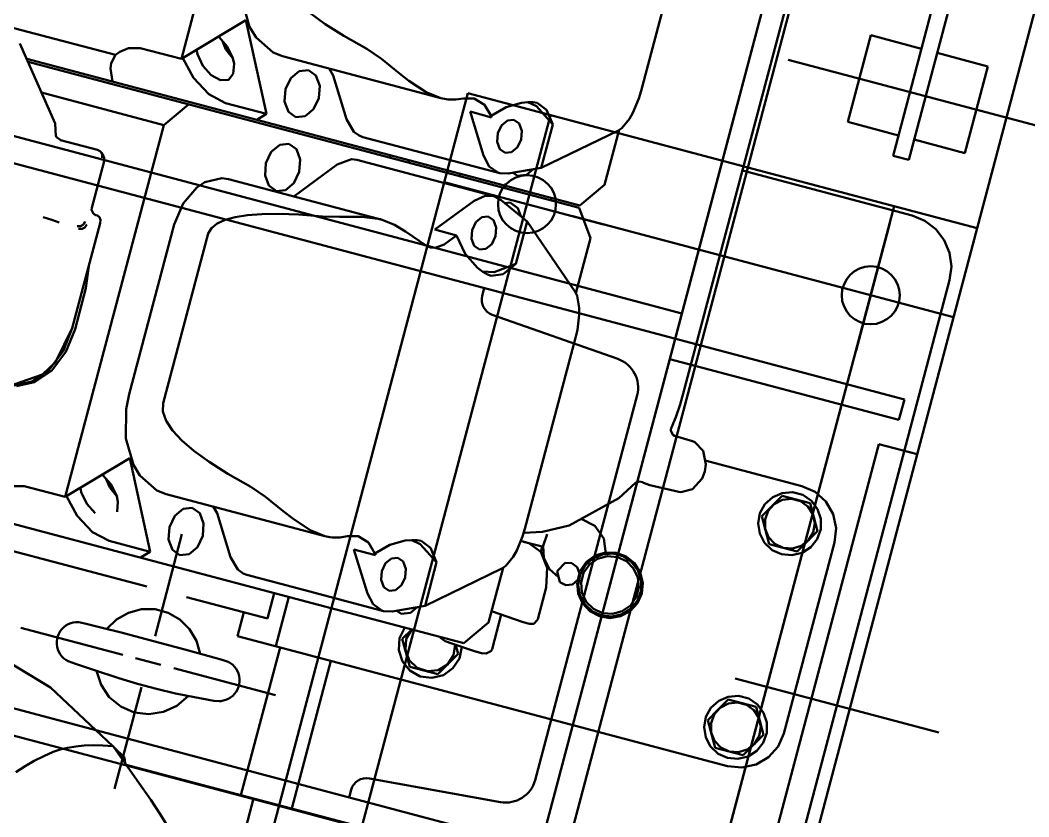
# Model space of a CAD drawing. Header units: centimetres. Extents: x 139057 to 200038, y 34824 to 80516.
# Drawn here: x 170315.6 to 170353.89, y 61271.01 to 61301.26 of the extents above; entities that cross this region are included whole.
import ezdxf

# ---------------------------------------------------------------- set-up
doc = ezdxf.new("R2010")
doc.units = ezdxf.units.CM
doc.header["$LTSCALE"] = 100
doc.layers.get('0').update_dxf_attribs({"lineweight": 0})
doc.layers.add('440_ALTRI_ELEMENTI_001-AM_0', color=31, linetype='Continuous', lineweight=50)

# ---------------------------------------------------------------- blocks, each defined once
blk = doc.blocks.new('A$C12667F03')
for p, q in [((-178.561, -892.661), (-291.341, -1317.962)), ((-214.226, -1023.257), (-262.861, -1206.663)), ((-222.302, -1053.71), (-254.147, -1173.799)), ((-221.335, -1053.966), (-261.682, -1206.119)), ((-247.241, -1182.872), (-380.631, -1147.5)), ((-362.01, -1151.404), (-265.35, -1177.035)), ((-270.95, -1155.823), (-274.693, -1169.94)), ((-239.859, -1158.934), (-244.481, -1176.362)), ((-244.594, -1162.014), (-247.67, -1173.613)), ((-243.995, -1162.173), (-247.071, -1173.772)), ((-255.314, -1163.897), (-257.239, -1171.154)), ((-252.368, -1202.204), (-385.758, -1166.832)), ((-272.101, -1168.72), (-272.388, -1167.73)), ((-251.73, -1167.925), (-255.634, -1182.645)), ((-269.232, -1168.613), (-269.811, -1168.191)), ((-281.537, -1168.638), (-277.198, -1169.788)), ((-272.243, -1168.472), (-274.693, -1169.94)), ((-272.243, -1168.472), (-271.465, -1172.026)), ((-271.858, -1169.125), (-272.101, -1168.72)), ((-268.519, -1169.066), (-269.232, -1168.613)), ((-273.291, -1169.1), (-273.262, -1169.116)), ((-273.262, -1169.116), (-272.947, -1169.472)), ((-271.21, -1169.696), (-271.858, -1169.125)), ((-267.651, -1169.554), (-268.519, -1169.066)), ((-249.389, -1172.331), (-248.517, -1169.041)), ((-246.593, -1169.552), (-248.517, -1169.041)), ((-279.486, -1172.386), (-280.819, -1169.348)), ((-277.029, -1169.673), (-276.702, -1169.532)), ((-276.702, -1169.532), (-276.251, -1169.527)), ((-276.251, -1169.527), (-274.693, -1169.94)), ((-273.003, -1169.583), (-273.132, -1169.263)), ((-272.747, -1169.895), (-273.003, -1169.583)), ((-272.947, -1169.472), (-272.74, -1169.911)), ((-267.093, -1169.935), (-267.651, -1169.554)), ((-280.564, -1169.93), (-259.561, -1175.5)), ((-277.362, -1170.095), (-277.198, -1169.788)), ((-277.029, -1169.673), (-277.198, -1169.788)), ((-274.237, -1170.661), (-274.64, -1169.911)), ((-274.082, -1169.761), (-274.118, -1169.596)), ((-273.874, -1170.2), (-274.082, -1169.761)), ((-272.74, -1169.911), (-272.691, -1170.13)), ((-270.854, -1169.836), (-271.21, -1169.696)), ((-270.854, -1169.836), (-264.84, -1171.431)), ((-266.413, -1170.489), (-267.093, -1169.935)), ((-251.658, -1169.969), (-241.545, -1172.651)), ((-245.994, -1169.71), (-244.07, -1170.22)), ((-280.512, -1170.047), (-259.587, -1175.596)), ((-277.385, -1170.302), (-277.362, -1170.095)), ((-277.31, -1170.793), (-277.385, -1170.302)), ((-273.56, -1170.556), (-273.874, -1170.2)), ((-272.691, -1170.13), (-272.721, -1170.506)), ((-269.077, -1170.307), (-268.926, -1170.561)), ((-244.943, -1173.51), (-244.07, -1170.22)), ((-273.654, -1171.28), (-274.237, -1170.661)), ((-273.212, -1170.747), (-273.56, -1170.556)), ((-272.909, -1170.729), (-273.212, -1170.747)), ((-272.884, -1170.715), (-272.909, -1170.729)), ((-272.721, -1170.506), (-272.884, -1170.715)), ((-270.736, -1171.088), (-270.533, -1170.663)), ((-270.533, -1170.663), (-270.215, -1170.397)), ((-270.215, -1170.397), (-269.867, -1170.361)), ((-269.867, -1170.361), (-269.583, -1170.565)), ((-269.583, -1170.565), (-269.438, -1170.954)), ((-268.926, -1170.561), (-268.416, -1172.228)), ((-266.056, -1170.766), (-266.413, -1170.489)), ((-270.77, -1171.557), (-270.736, -1171.088)), ((-269.438, -1170.954), (-269.472, -1171.423)), ((-265.398, -1171.197), (-266.056, -1170.766)), ((-279.999, -1171.218), (-275.359, -1172.449)), ((-273.022, -1171.613), (-273.654, -1171.28)), ((-263.812, -1171.236), (-272.527, -1204.1)), ((-269.472, -1171.423), (-269.675, -1171.848)), ((-264.84, -1171.431), (-265.398, -1171.197)), ((-264.837, -1171.432), (-264.84, -1171.431)), ((-264.557, -1171.48), (-264.837, -1171.432)), ((-264.269, -1171.481), (-264.557, -1171.48)), ((-263.976, -1171.434), (-264.269, -1171.481)), ((-263.572, -1171.436), (-263.976, -1171.434)), ((-253.18, -1174.055), (-263.812, -1171.236)), ((-263.572, -1171.436), (-263.18, -1171.675)), ((-257.325, -1171.443), (-257.549, -1171.98)), ((-257.239, -1171.154), (-257.325, -1171.443)), ((-274.419, -1171.663), (-275.359, -1172.449)), ((-273.022, -1171.613), (-271.465, -1172.026)), ((-270.626, -1171.946), (-270.77, -1171.557)), ((-269.675, -1171.848), (-269.993, -1172.114)), ((-263.18, -1171.675), (-262.932, -1172.094)), ((-262.932, -1172.094), (-262.365, -1171.766)), ((-262.365, -1171.766), (-261.782, -1171.602)), ((-261.782, -1171.602), (-261.531, -1171.578)), ((-261.533, -1171.578), (-261.212, -1171.733)), ((-261.531, -1171.578), (-261.331, -1171.581)), ((-261.331, -1171.581), (-261.184, -1171.604)), ((-261.212, -1171.733), (-260.59, -1172.424)), ((-261.184, -1171.604), (-261.181, -1171.604)), ((-261.181, -1171.604), (-260.825, -1171.872)), ((-260.825, -1171.872), (-260.59, -1172.424)), ((-271.465, -1172.026), (-271.832, -1172.246)), ((-270.341, -1172.15), (-270.626, -1171.946)), ((-269.993, -1172.114), (-270.341, -1172.15)), ((-260.671, -1172.069), (-269.386, -1204.933)), ((-268.142, -1172.701), (-268.416, -1172.228)), ((-263.732, -1171.938), (-263.221, -1173.606)), ((-263.732, -1171.938), (-262.912, -1172.156)), ((-262.931, -1172.093), (-262.912, -1172.156)), ((-262.309, -1172.275), (-262.065, -1172.249)), ((-262.065, -1172.249), (-261.865, -1172.392)), ((-257.681, -1172.213), (-257.97, -1172.564)), ((-257.549, -1171.98), (-257.681, -1172.213)), ((-279.455, -1172.871), (-279.486, -1172.386)), ((-275.359, -1172.449), (-279.102, -1186.566)), ((-262.676, -1172.76), (-262.533, -1172.461)), ((-262.533, -1172.461), (-262.309, -1172.275)), ((-261.865, -1172.392), (-261.763, -1172.666)), ((-260.59, -1172.424), (-261.028, -1174.075)), ((-258.069, -1172.631), (-258.622, -1174.714)), ((-257.97, -1172.564), (-258.116, -1172.663)), ((-247.465, -1172.842), (-249.389, -1172.331)), ((-367.649, -1172.669), (-270.989, -1198.301)), ((-279.43, -1172.913), (-279.455, -1172.849)), ((-279.454, -1172.87), (-279.455, -1172.871)), ((-279.266, -1173.022), (-279.43, -1172.913)), ((-279.287, -1173.017), (-279.266, -1173.022)), ((-279.287, -1173.017), (-277.878, -1173.391)), ((-267.943, -1172.846), (-268.142, -1172.701)), ((-267.797, -1172.902), (-267.943, -1172.846)), ((-267.798, -1172.902), (-262.603, -1174.279)), ((-262.699, -1173.09), (-262.676, -1172.76)), ((-261.787, -1172.995), (-261.93, -1173.294)), ((-261.763, -1172.666), (-261.787, -1172.995)), ((-258.116, -1172.663), (-261.028, -1174.075)), ((-246.867, -1173), (-244.943, -1173.51)), ((-277.878, -1173.391), (-277.766, -1173.455)), ((-271.277, -1173.466), (-270.958, -1173.201)), ((-270.958, -1173.201), (-270.61, -1173.165)), ((-270.61, -1173.165), (-270.326, -1173.368)), ((-270.326, -1173.368), (-270.181, -1173.757)), ((-262.598, -1173.363), (-262.699, -1173.09)), ((-262.398, -1173.506), (-262.598, -1173.363)), ((-261.93, -1173.294), (-262.153, -1173.481)), ((-277.766, -1173.455), (-277.726, -1173.507)), ((-277.726, -1173.507), (-277.652, -1173.635)), ((-277.726, -1173.507), (-277.701, -1173.567)), ((-277.701, -1173.567), (-277.701, -1173.696)), ((-277.652, -1173.635), (-277.626, -1173.698)), ((-277.626, -1173.698), (-277.627, -1173.825)), ((-271.48, -1173.891), (-271.277, -1173.466)), ((-270.181, -1173.757), (-270.215, -1174.226)), ((-268.775, -1173.948), (-268.237, -1173.747)), ((-268.237, -1173.747), (-268.028, -1173.772)), ((-268.028, -1173.772), (-262.834, -1175.149)), ((-266.755, -1173.592), (-266.781, -1173.689)), ((-266.037, -1173.782), (-266.063, -1173.879)), ((-263.006, -1174.016), (-263.221, -1173.606)), ((-262.861, -1206.663), (-254.147, -1173.799)), ((-262.153, -1173.481), (-262.398, -1173.506)), ((-247.67, -1173.613), (-247.071, -1173.772)), ((-277.627, -1173.825), (-278.094, -1175.587)), ((-271.514, -1174.36), (-271.48, -1173.891)), ((-268.775, -1173.948), (-270.417, -1175.156)), ((-262.675, -1174.256), (-263.006, -1174.016)), ((-261.028, -1174.075), (-262.279, -1174.292)), ((-261.329, -1174.127), (-261.586, -1174.343)), ((-253.388, -1174.178), (-246.941, -1175.887)), ((-244.481, -1176.362), (-253.18, -1174.055)), ((-273.795, -1174.613), (-273.153, -1174.46)), ((-273.153, -1174.46), (-272.902, -1174.497)), ((-272.902, -1174.497), (-267.07, -1176.043)), ((-271.369, -1174.749), (-271.514, -1174.36)), ((-270.215, -1174.226), (-270.418, -1174.651)), ((-264.106, -1174.294), (-264.132, -1174.391)), ((-262.603, -1174.279), (-262.675, -1174.256)), ((-262.279, -1174.292), (-262.603, -1174.279)), ((-262.1, -1174.261), (-261.934, -1174.379)), ((-261.586, -1174.343), (-261.934, -1174.379)), ((-274.629, -1175.423), (-274.102, -1174.814)), ((-274.102, -1174.814), (-273.795, -1174.613)), ((-271.085, -1174.953), (-271.369, -1174.749)), ((-270.737, -1174.917), (-271.085, -1174.953)), ((-270.418, -1174.651), (-270.737, -1174.917)), ((-258.668, -1176.221), (-264.71, -1174.619)), ((-262.405, -1174.744), (-262.432, -1174.817)), ((-262.371, -1174.673), (-262.405, -1174.744)), ((-258.622, -1174.714), (-259.561, -1175.5)), ((-263.581, -1175.325), (-265.068, -1176.42)), ((-263.581, -1175.325), (-263.151, -1175.135)), ((-263.151, -1175.135), (-262.834, -1175.149)), ((-262.834, -1175.149), (-262.546, -1175.299)), ((-262.546, -1175.299), (-261.566, -1176.107)), ((-260.64, -1175.214), (-260.665, -1175.31)), ((-278.101, -1175.664), (-278.093, -1175.586)), ((-278.025, -1175.823), (-278.101, -1175.664)), ((-274.97, -1176.224), (-274.629, -1175.423)), ((-262.203, -1175.394), (-262.406, -1175.415)), ((-262.203, -1175.394), (-261.919, -1175.598)), ((-261.919, -1175.598), (-261.802, -1175.913)), ((-259.587, -1175.596), (-259.16, -1176.744)), ((-247.622, -1175.529), (-256.337, -1208.393)), ((-279.939, -1175.948), (-279.61, -1176.053)), ((-279.61, -1176.053), (-279.328, -1176.152)), ((-277.934, -1175.873), (-278.025, -1175.823)), ((-277.934, -1175.873), (-277.88, -1175.888)), ((-277.88, -1175.888), (-277.805, -1175.941)), ((-277.805, -1175.941), (-277.764, -1176.046)), ((-277.764, -1176.046), (-277.773, -1176.175)), ((-273.33, -1176.182), (-273.024, -1176.048)), ((-273.024, -1176.048), (-272.643, -1175.947)), ((-272.643, -1175.947), (-272.184, -1175.876)), ((-272.184, -1175.876), (-271.639, -1175.834)), ((-271.639, -1175.834), (-270.994, -1175.824)), ((-270.994, -1175.824), (-270.235, -1175.85)), ((-270.235, -1175.85), (-269.339, -1175.918)), ((-269.339, -1175.918), (-268.67, -1175.935)), ((-268.67, -1175.935), (-267.84, -1175.937)), ((-267.84, -1175.937), (-267.134, -1176.027)), ((-267.134, -1176.027), (-267.067, -1176.044)), ((-267.067, -1176.044), (-266.595, -1176.234)), ((-263.507, -1176.135), (-263.283, -1175.948)), ((-263.283, -1175.948), (-263.039, -1175.922)), ((-263.039, -1175.922), (-262.839, -1176.065)), ((-262.839, -1176.065), (-262.737, -1176.339)), ((-245.378, -1179.745), (-259.877, -1175.901)), ((-247.75, -1176.013), (-256.337, -1208.393)), ((-246.458, -1176.086), (-246.941, -1175.887)), ((-246.043, -1176.403), (-246.458, -1176.086)), ((-277.773, -1176.175), (-278.832, -1180.166)), ((-278.517, -1176.289), (-278.647, -1176.291)), ((-278.592, -1176.385), (-278.462, -1176.393)), ((-278.517, -1176.289), (-278.404, -1176.223)), ((-278.462, -1176.393), (-278.352, -1176.342)), ((-278.404, -1176.223), (-278.341, -1176.113)), ((-278.352, -1176.342), (-278.277, -1176.224)), ((-274.97, -1176.224), (-276.677, -1182.662)), ((-273.671, -1176.569), (-273.554, -1176.358)), ((-273.554, -1176.358), (-273.33, -1176.182)), ((-266.595, -1176.234), (-266.179, -1176.494)), ((-265.068, -1176.42), (-264.247, -1176.637)), ((-263.673, -1176.763), (-263.65, -1176.433)), ((-263.65, -1176.433), (-263.507, -1176.135)), ((-262.737, -1176.339), (-262.761, -1176.668)), ((-261.566, -1176.107), (-261.993, -1177.715)), ((-261.566, -1176.107), (-259.738, -1178.776)), ((-244.481, -1176.362), (-261.073, -1238.931)), ((-247.794, -1176.178), (-249.076, -1181.011)), ((-245.725, -1176.816), (-246.043, -1176.403)), ((-273.671, -1176.569), (-275.378, -1183.006)), ((-266.179, -1176.494), (-265.384, -1177.03)), ((-264.247, -1176.637), (-264.713, -1176.98)), ((-263.917, -1177.343), (-264.247, -1176.637)), ((-263.572, -1177.036), (-263.673, -1176.763)), ((-262.761, -1176.668), (-262.904, -1176.967)), ((-259.16, -1176.744), (-259.712, -1178.828)), ((-245.523, -1177.298), (-245.725, -1176.816)), ((-265.384, -1177.03), (-265.228, -1177.101)), ((-265.35, -1177.035), (-255.684, -1179.599)), ((-265.058, -1177.116), (-265.228, -1177.101)), ((-264.713, -1176.98), (-265.058, -1177.116)), ((-263.372, -1177.179), (-263.572, -1177.036)), ((-263.127, -1177.154), (-263.372, -1177.179)), ((-262.904, -1176.967), (-263.127, -1177.154)), ((-263.445, -1177.873), (-263.917, -1177.343)), ((-245.454, -1177.816), (-245.523, -1177.298)), ((-278.205, -1177.803), (-278.319, -1178.647)), ((-263.241, -1178.022), (-263.445, -1177.873)), ((-262.818, -1178.033), (-263.259, -1178.009)), ((-261.993, -1177.715), (-262.818, -1178.033)), ((-261.993, -1177.715), (-262.476, -1178.11)), ((-245.521, -1178.333), (-245.454, -1177.816)), ((-263.067, -1178.122), (-263.241, -1178.022)), ((-262.927, -1178.176), (-263.067, -1178.122)), ((-262.924, -1178.177), (-262.927, -1178.176)), ((-262.476, -1178.11), (-262.924, -1178.177)), ((-245.521, -1178.333), (-252.954, -1206.364)), ((-278.319, -1178.647), (-278.729, -1180.193)), ((-263.19, -1178.643), (-263.266, -1178.929)), ((-259.738, -1178.776), (-259.659, -1178.935)), ((-259.659, -1178.935), (-259.582, -1179.382)), ((-259.582, -1179.382), (-259.583, -1179.65)), ((-262.886, -1179.649), (-258.118, -1181.33)), ((-259.583, -1179.65), (-259.655, -1180.228)), ((-278.825, -1180.14), (-279.477, -1181.455)), ((-279.182, -1181.034), (-278.832, -1180.166)), ((-279.08, -1181.061), (-278.729, -1180.193)), ((-259.655, -1180.228), (-259.723, -1180.522)), ((-259.723, -1180.522), (-261.647, -1187.779)), ((-279.613, -1181.764), (-279.08, -1181.061)), ((-279.43, -1181.361), (-279.182, -1181.034)), ((-279.477, -1181.455), (-279.959, -1181.924)), ((-279.43, -1181.361), (-279.573, -1181.548)), ((-256.146, -1181.339), (-247.446, -1183.645)), ((-280.265, -1182.215), (-279.613, -1181.764)), ((-279.891, -1181.858), (-279.716, -1181.737)), ((-279.716, -1181.737), (-279.573, -1181.548)), ((-281.056, -1182.332), (-280.367, -1182.188)), ((-279.959, -1181.924), (-281.048, -1182.305)), ((-280.953, -1182.359), (-280.265, -1182.215)), ((-280.367, -1182.188), (-280.015, -1181.944)), ((-279.891, -1181.858), (-280.015, -1181.944)), ((-276.791, -1183.231), (-276.677, -1182.662)), ((-261.262, -1197.317), (-257.389, -1182.709)), ((-255.754, -1183.059), (-255.634, -1182.645)), ((-247.446, -1183.645), (-247.241, -1182.872)), ((-276.796, -1184.355), (-276.791, -1183.231)), ((-275.392, -1183.32), (-275.378, -1183.006)), ((-275.272, -1183.673), (-275.392, -1183.32)), ((-255.92, -1183.535), (-255.754, -1183.059)), ((-275.031, -1184.039), (-275.272, -1183.673)), ((-256.082, -1183.93), (-255.92, -1183.535)), ((-274.68, -1184.419), (-275.031, -1184.039)), ((-256.103, -1183.977), (-256.114, -1184.051)), ((-256.028, -1184.211), (-256.114, -1184.051)), ((-256.101, -1183.973), (-256.103, -1183.977)), ((-256.082, -1183.93), (-256.101, -1183.973)), ((-276.51, -1185.345), (-276.796, -1184.355)), ((-274.22, -1184.816), (-274.68, -1184.419)), ((-255.963, -1184.245), (-256.028, -1184.211)), ((-255.967, -1184.243), (-255.291, -1184.45)), ((-255.194, -1184.489), (-255.291, -1184.45)), ((-254.878, -1184.814), (-255.194, -1184.489)), ((-273.641, -1185.239), (-274.22, -1184.816)), ((-254.775, -1185.319), (-254.878, -1184.814)), ((-253.333, -1203.893), (-248.207, -1184.561)), ((-248.207, -1184.561), (-246.757, -1184.946)), ((-248.207, -1184.561), (-246.757, -1184.946)), ((-276.651, -1185.097), (-279.102, -1186.566)), ((-276.651, -1185.097), (-275.874, -1188.651)), ((-272.928, -1185.691), (-273.641, -1185.239)), ((-254.803, -1185.183), (-251.133, -1186.156)), ((-276.267, -1185.751), (-276.51, -1185.345)), ((-254.923, -1185.873), (-254.818, -1185.603)), ((-254.818, -1185.603), (-254.775, -1185.319)), ((-277.7, -1185.726), (-277.671, -1185.742)), ((-277.671, -1185.742), (-277.356, -1186.097)), ((-277.412, -1186.208), (-277.541, -1185.888)), ((-275.619, -1186.321), (-276.267, -1185.751)), ((-272.06, -1186.18), (-272.928, -1185.691)), ((-258.081, -1186.62), (-257.45, -1186.035)), ((-257.45, -1186.035), (-257.43, -1186.017)), ((-257.43, -1186.017), (-257.3, -1185.979)), ((-257.3, -1185.979), (-257.186, -1186.01)), ((-257.186, -1186.01), (-257.149, -1186.03)), ((-257.149, -1186.03), (-256.9, -1186.122)), ((-255.279, -1186.27), (-254.923, -1185.873)), ((-286.594, -1186.126), (-269.723, -1190.599)), ((-281.111, -1186.157), (-280.659, -1186.153)), ((-280.659, -1186.153), (-279.102, -1186.566)), ((-278.491, -1186.387), (-278.527, -1186.221)), ((-278.283, -1186.826), (-278.491, -1186.387)), ((-277.155, -1186.521), (-277.412, -1186.208)), ((-277.356, -1186.097), (-277.148, -1186.536)), ((-275.263, -1186.461), (-275.619, -1186.321)), ((-271.501, -1186.561), (-272.06, -1186.18)), ((-255.8, -1186.37), (-256.899, -1186.122)), ((-255.8, -1186.37), (-255.73, -1186.382)), ((-255.73, -1186.382), (-255.279, -1186.27)), ((-251.876, -1186.419), (-252.24, -1186.573)), ((-251.483, -1186.391), (-251.876, -1186.419)), ((-251.101, -1186.492), (-251.483, -1186.391)), ((-250.632, -1186.377), (-251.133, -1186.156)), ((-250.225, -1186.742), (-250.632, -1186.377)), ((-288.722, -1186.596), (-276.002, -1189.969)), ((-278.646, -1187.286), (-279.048, -1186.536)), ((-277.148, -1186.536), (-277.1, -1186.756)), ((-277.1, -1186.756), (-277.13, -1187.132)), ((-275.263, -1186.461), (-269.248, -1188.056)), ((-270.821, -1187.114), (-271.501, -1186.561)), ((-259.964, -1187.646), (-258.081, -1186.62)), ((-252.24, -1186.573), (-252.534, -1186.838)), ((-251.882, -1186.526), (-252.268, -1186.915)), ((-251.871, -1186.677), (-252.181, -1186.838)), ((-251.882, -1186.526), (-250.821, -1186.808)), ((-251.524, -1186.638), (-251.871, -1186.677)), ((-251.187, -1186.727), (-251.524, -1186.638)), ((-250.905, -1186.933), (-251.187, -1186.727)), ((-250.772, -1186.711), (-251.101, -1186.492)), ((-250.821, -1186.808), (-250.678, -1187.337)), ((-250.533, -1187.026), (-250.772, -1186.711)), ((-249.949, -1187.216), (-250.225, -1186.742)), ((-277.969, -1187.182), (-278.283, -1186.826)), ((-274.942, -1187.289), (-274.624, -1187.023)), ((-274.624, -1187.023), (-274.276, -1186.987)), ((-274.276, -1186.987), (-273.991, -1187.19)), ((-273.991, -1187.19), (-273.847, -1187.579)), ((-273.485, -1186.933), (-273.335, -1187.186)), ((-273.335, -1187.186), (-272.824, -1188.854)), ((-270.465, -1187.391), (-270.821, -1187.114)), ((-252.726, -1187.183), (-252.795, -1187.572)), ((-252.534, -1186.838), (-252.726, -1187.183)), ((-252.268, -1186.915), (-252.655, -1187.304)), ((-252.411, -1187.1), (-252.532, -1187.427)), ((-252.181, -1186.838), (-252.411, -1187.1)), ((-250.716, -1187.226), (-250.905, -1186.933)), ((-250.409, -1187.401), (-250.533, -1187.026)), ((-278.062, -1187.905), (-278.646, -1187.286)), ((-275.145, -1187.713), (-274.942, -1187.289)), ((-273.847, -1187.579), (-273.881, -1188.049)), ((-269.806, -1187.823), (-270.465, -1187.391)), ((-258.989, -1187.66), (-259.517, -1187.4)), ((-252.795, -1187.572), (-252.734, -1187.962)), ((-252.655, -1187.304), (-252.369, -1188.363)), ((-252.532, -1187.427), (-252.526, -1187.777)), ((-250.645, -1187.568), (-250.716, -1187.226)), ((-250.703, -1187.912), (-250.645, -1187.568)), ((-250.678, -1187.337), (-250.535, -1187.866)), ((-250.414, -1187.796), (-250.409, -1187.401)), ((-249.834, -1187.751), (-249.949, -1187.216)), ((-277.431, -1188.238), (-278.062, -1187.905)), ((-275.179, -1188.183), (-275.145, -1187.713)), ((-269.248, -1188.056), (-269.806, -1187.823)), ((-261.647, -1187.779), (-261.734, -1188.069)), ((-261.692, -1187.928), (-260.979, -1187.89)), ((-260.979, -1187.89), (-259.964, -1187.646)), ((-258.648, -1188.14), (-258.989, -1187.66)), ((-252.734, -1187.962), (-252.55, -1188.312)), ((-252.526, -1187.777), (-252.394, -1188.1)), ((-250.535, -1187.866), (-251.308, -1188.644)), ((-250.881, -1188.213), (-250.703, -1187.912)), ((-250.546, -1188.168), (-250.414, -1187.796)), ((-249.89, -1188.296), (-249.834, -1187.751)), ((-277.431, -1188.238), (-275.874, -1188.651)), ((-274.668, -1187.985), (-275.693, -1191.851)), ((-275.034, -1188.571), (-275.179, -1188.183)), ((-273.881, -1188.049), (-274.084, -1188.473)), ((-269.248, -1188.056), (-269.246, -1188.057)), ((-269.058, -1188.09), (-269.246, -1188.057)), ((-268.966, -1188.105), (-269.058, -1188.09)), ((-268.678, -1188.107), (-268.966, -1188.105)), ((-268.385, -1188.06), (-268.678, -1188.107)), ((-267.981, -1188.061), (-268.385, -1188.06)), ((-267.981, -1188.061), (-267.589, -1188.3)), ((-267.589, -1188.3), (-267.341, -1188.719)), ((-266.774, -1188.392), (-266.191, -1188.227)), ((-266.191, -1188.227), (-265.94, -1188.204)), ((-265.942, -1188.204), (-265.621, -1188.358)), ((-265.94, -1188.204), (-265.74, -1188.206)), ((-265.74, -1188.206), (-265.593, -1188.229)), ((-265.593, -1188.229), (-265.59, -1188.23)), ((-265.59, -1188.23), (-265.234, -1188.498)), ((-261.734, -1188.069), (-261.958, -1188.606)), ((-261.804, -1188.236), (-261.504, -1188.328)), ((-261.696, -1188.269), (-260.995, -1188.455)), ((-261.043, -1188.656), (-261.504, -1188.328)), ((-260.808, -1187.977), (-260.957, -1188.419)), ((-258.576, -1188.725), (-258.648, -1188.14)), ((-252.55, -1188.312), (-252.262, -1188.583)), ((-252.394, -1188.1), (-252.154, -1188.354)), ((-252.154, -1188.354), (-251.838, -1188.504)), ((-249.89, -1188.296), (-251.813, -1195.545)), ((-251.156, -1188.428), (-250.881, -1188.213)), ((-250.792, -1188.477), (-250.546, -1188.168)), ((-275.874, -1188.651), (-276.24, -1188.871)), ((-274.75, -1188.775), (-275.034, -1188.571)), ((-274.084, -1188.473), (-274.402, -1188.739)), ((-268.14, -1188.564), (-267.63, -1190.231)), ((-268.14, -1188.564), (-267.32, -1188.781)), ((-267.341, -1188.719), (-266.774, -1188.392)), ((-267.339, -1188.718), (-267.32, -1188.781)), ((-265.621, -1188.358), (-264.999, -1189.05)), ((-265.234, -1188.498), (-264.999, -1189.05)), ((-261.958, -1188.606), (-262.09, -1188.839)), ((-260.995, -1188.455), (-261.048, -1188.653)), ((-260.798, -1189.261), (-261.043, -1188.656)), ((-260.957, -1188.419), (-260.926, -1188.885)), ((-258.591, -1188.676), (-258.98, -1188.796)), ((-258.307, -1188.719), (-258.701, -1188.747)), ((-258.183, -1188.687), (-258.591, -1188.676)), ((-257.926, -1188.82), (-258.307, -1188.719)), ((-257.8, -1188.828), (-258.183, -1188.687)), ((-252.369, -1188.363), (-251.308, -1188.644)), ((-252.262, -1188.583), (-251.903, -1188.745)), ((-251.838, -1188.504), (-251.491, -1188.53)), ((-251.509, -1188.782), (-251.125, -1188.69)), ((-251.491, -1188.53), (-251.156, -1188.428)), ((-251.125, -1188.69), (-250.792, -1188.477)), ((-274.402, -1188.739), (-274.75, -1188.775)), ((-272.55, -1189.327), (-272.824, -1188.854)), ((-267.084, -1189.385), (-266.942, -1189.087)), ((-266.942, -1189.087), (-266.718, -1188.9)), ((-266.718, -1188.9), (-266.474, -1188.875)), ((-266.474, -1188.875), (-266.274, -1189.018)), ((-266.274, -1189.018), (-266.172, -1189.291)), ((-264.999, -1189.05), (-265.436, -1190.701)), ((-262.09, -1188.839), (-262.378, -1189.189)), ((-260.926, -1188.885), (-260.719, -1189.304)), ((-260.123, -1189.074), (-260.429, -1189.381)), ((-259.868, -1189.083), (-260.123, -1189.074)), ((-259.663, -1189.234), (-259.868, -1189.083)), ((-259.31, -1189.036), (-259.546, -1189.37)), ((-259.065, -1188.902), (-259.359, -1189.166)), ((-258.98, -1188.796), (-259.31, -1189.036)), ((-258.887, -1188.918), (-259.199, -1189.138)), ((-258.701, -1188.747), (-259.065, -1188.902)), ((-258.518, -1188.818), (-258.887, -1188.918)), ((-258.138, -1188.851), (-258.518, -1188.818)), ((-257.791, -1189.011), (-258.138, -1188.851)), ((-257.597, -1189.04), (-257.926, -1188.82)), ((-257.484, -1189.086), (-257.8, -1188.828)), ((-257.52, -1189.281), (-257.791, -1189.011)), ((-257.358, -1189.354), (-257.597, -1189.04)), ((-257.267, -1189.431), (-257.484, -1189.086)), ((-251.903, -1188.745), (-251.509, -1188.782)), ((-272.351, -1189.472), (-272.55, -1189.327)), ((-272.206, -1189.527), (-272.351, -1189.472)), ((-267.108, -1189.715), (-267.084, -1189.385)), ((-266.172, -1189.291), (-266.196, -1189.621)), ((-262.525, -1189.288), (-265.436, -1190.701)), ((-262.478, -1189.256), (-263.03, -1191.34)), ((-262.378, -1189.189), (-262.525, -1189.288)), ((-260.843, -1190.006), (-260.798, -1189.261)), ((-260.719, -1189.304), (-260.368, -1189.612)), ((-260.429, -1189.381), (-260.316, -1189.799)), ((-259.577, -1189.475), (-259.663, -1189.234)), ((-259.643, -1189.721), (-259.577, -1189.475)), ((-259.359, -1189.166), (-259.55, -1189.512)), ((-259.418, -1189.451), (-259.516, -1189.821)), ((-259.199, -1189.138), (-259.418, -1189.451)), ((-257.358, -1189.626), (-257.52, -1189.281)), ((-257.234, -1189.73), (-257.358, -1189.354)), ((-257.173, -1189.828), (-257.267, -1189.431)), ((-272.206, -1189.527), (-269.621, -1190.213)), ((-267.006, -1189.988), (-267.108, -1189.715)), ((-266.196, -1189.621), (-266.339, -1189.919)), ((-260.316, -1189.799), (-260.09, -1189.918)), ((-259.836, -1189.888), (-259.643, -1189.721)), ((-259.682, -1189.771), (-259.589, -1189.76)), ((-259.667, -1189.828), (-259.628, -1190.235)), ((-259.55, -1189.512), (-259.62, -1189.9)), ((-259.516, -1189.821), (-259.481, -1190.201)), ((-257.324, -1190.007), (-257.358, -1189.626)), ((-257.238, -1190.125), (-257.234, -1189.73)), ((-257.212, -1190.234), (-257.173, -1189.828)), ((-271.164, -1190.217), (-271.42, -1191.184)), ((-269.621, -1190.213), (-267.012, -1190.905)), ((-267.414, -1190.641), (-267.63, -1190.231)), ((-266.807, -1190.131), (-267.006, -1189.988)), ((-266.562, -1190.106), (-266.807, -1190.131)), ((-266.339, -1189.919), (-266.562, -1190.106)), ((-260.843, -1190.006), (-261.163, -1191.212)), ((-260.09, -1189.918), (-259.836, -1189.888)), ((-259.628, -1190.235), (-259.46, -1190.607)), ((-259.62, -1189.9), (-259.559, -1190.291)), ((-259.481, -1190.201), (-259.319, -1190.547)), ((-257.421, -1190.376), (-257.324, -1190.007)), ((-257.379, -1190.606), (-257.212, -1190.234)), ((-257.371, -1190.497), (-257.238, -1190.125)), ((-274.492, -1190.369), (-271.42, -1191.184)), ((-270.612, -1190.364), (-271.11, -1192.239)), ((-269.723, -1190.599), (-263.97, -1192.125)), ((-267.084, -1190.881), (-267.414, -1190.641)), ((-259.559, -1190.291), (-259.375, -1190.64)), ((-259.46, -1190.607), (-259.182, -1190.905)), ((-259.375, -1190.64), (-259.087, -1190.911)), ((-259.319, -1190.547), (-259.048, -1190.816)), ((-257.657, -1190.904), (-257.379, -1190.606)), ((-257.64, -1190.69), (-257.421, -1190.376)), ((-257.617, -1190.806), (-257.371, -1190.497)), ((-276.704, -1190.965), (-277.152, -1191.219)), ((-276.205, -1190.834), (-276.704, -1190.965)), ((-275.69, -1190.834), (-276.205, -1190.834)), ((-275.192, -1190.966), (-275.69, -1190.834)), ((-274.745, -1191.221), (-275.192, -1190.966)), ((-272.319, -1190.946), (-272.56, -1191.854)), ((-267.012, -1190.905), (-267.084, -1190.881)), ((-266.687, -1190.917), (-267.012, -1190.905)), ((-265.436, -1190.701), (-266.687, -1190.917)), ((-266.508, -1190.886), (-266.343, -1191.004)), ((-265.995, -1190.968), (-266.343, -1191.004)), ((-265.737, -1190.753), (-265.995, -1190.968)), ((-262.916, -1190.907), (-261.719, -1191.323)), ((-259.182, -1190.905), (-258.822, -1191.097)), ((-259.087, -1190.911), (-258.727, -1191.074)), ((-259.048, -1190.816), (-258.702, -1190.977)), ((-258.702, -1190.977), (-258.321, -1191.009)), ((-258.334, -1191.111), (-257.95, -1191.018)), ((-258.321, -1191.009), (-257.952, -1190.909)), ((-258.017, -1191.097), (-257.657, -1190.904)), ((-257.952, -1190.909), (-257.64, -1190.69)), ((-257.95, -1191.018), (-257.617, -1190.806)), ((-278.988, -1191.402), (-279.075, -1191.453)), ((-278.893, -1191.362), (-278.988, -1191.402)), ((-278.794, -1191.335), (-278.893, -1191.362)), ((-278.694, -1191.321), (-278.794, -1191.335)), ((-278.591, -1191.321), (-278.694, -1191.321)), ((-278.355, -1191.37), (-278.591, -1191.321)), ((-277.802, -1191.506), (-278.355, -1191.37)), ((-277.152, -1191.219), (-277.52, -1191.579)), ((-274.377, -1191.582), (-274.745, -1191.221)), ((-263.03, -1191.34), (-263.97, -1192.125)), ((-262.546, -1191.036), (-262.893, -1192.345)), ((-261.719, -1191.323), (-261.713, -1191.325)), ((-261.713, -1191.325), (-261.468, -1191.39)), ((-261.468, -1191.39), (-261.311, -1191.38)), ((-261.311, -1191.38), (-261.177, -1191.252)), ((-261.163, -1191.212), (-261.177, -1191.252)), ((-258.822, -1191.097), (-258.42, -1191.164)), ((-258.727, -1191.074), (-258.334, -1191.111)), ((-258.42, -1191.164), (-258.017, -1191.097)), ((-283.193, -1191.663), (-279.66, -1193.801)), ((-280.783, -1191.536), (-276.916, -1192.561)), ((-279.342, -1191.76), (-279.381, -1191.855)), ((-279.291, -1191.67), (-279.342, -1191.76)), ((-279.229, -1191.589), (-279.291, -1191.67)), ((-279.157, -1191.516), (-279.229, -1191.589)), ((-279.075, -1191.453), (-279.157, -1191.516)), ((-276.932, -1191.731), (-277.802, -1191.506)), ((-275.745, -1192.044), (-276.932, -1191.731)), ((-274.114, -1192.025), (-274.377, -1191.582)), ((-266.208, -1191.527), (-266.404, -1191.932)), ((-265.947, -1191.601), (-266.305, -1191.961)), ((-265.944, -1191.6), (-266.151, -1191.959)), ((-279.407, -1191.953), (-279.42, -1192.055)), ((-279.42, -1192.055), (-279.42, -1192.158)), ((-279.42, -1192.158), (-279.407, -1192.26)), ((-279.381, -1191.855), (-279.407, -1191.953)), ((-274.558, -1192.361), (-275.745, -1192.044)), ((-273.972, -1192.519), (-274.114, -1192.025)), ((-272.56, -1191.854), (-270.22, -1192.475)), ((-266.404, -1191.932), (-266.437, -1192.38)), ((-266.305, -1191.961), (-266.018, -1193.02)), ((-266.151, -1191.959), (-266.186, -1192.373)), ((-264.87, -1191.886), (-264.853, -1191.923)), ((-264.853, -1191.923), (-264.673, -1192.041)), ((-264.673, -1192.041), (-264.672, -1192.041)), ((-264.672, -1192.041), (-264.422, -1192.127)), ((-264.422, -1192.127), (-263.525, -1192.436)), ((-264.356, -1192.577), (-264.298, -1192.166)), ((-264.278, -1192.176), (-264.184, -1192.523)), ((-279.407, -1192.26), (-279.38, -1192.359)), ((-279.38, -1192.359), (-279.341, -1192.454)), ((-279.341, -1192.454), (-279.29, -1192.542)), ((-279.29, -1192.542), (-279.227, -1192.623)), ((-273.691, -1192.597), (-274.558, -1192.361)), ((-270.943, -1192.283), (-272.43, -1197.889)), ((-270.22, -1192.475), (-253.953, -1196.788)), ((-266.437, -1192.38), (-266.302, -1192.81)), ((-266.186, -1192.373), (-266.04, -1192.762)), ((-264.184, -1192.523), (-264.958, -1193.301)), ((-264.134, -1192.696), (-264.045, -1192.255)), ((-263.525, -1192.436), (-263.524, -1192.436)), ((-263.524, -1192.436), (-263.517, -1192.438)), ((-263.507, -1192.441), (-263.262, -1192.506)), ((-263.263, -1192.505), (-263.114, -1192.517)), ((-263.114, -1192.517), (-262.937, -1192.429)), ((-262.896, -1192.356), (-262.937, -1192.429)), ((-262.893, -1192.345), (-262.896, -1192.356)), ((-279.227, -1192.623), (-279.155, -1192.696)), ((-279.155, -1192.696), (-279.075, -1192.758)), ((-279.075, -1192.758), (-278.986, -1192.809)), ((-278.986, -1192.809), (-278.711, -1192.909)), ((-278.711, -1192.909), (-278.071, -1193.121)), ((-276.433, -1192.689), (-275.466, -1192.946)), ((-273.143, -1192.752), (-273.691, -1192.597)), ((-272.914, -1192.827), (-273.143, -1192.752)), ((-272.825, -1192.878), (-272.914, -1192.827)), ((-272.744, -1192.939), (-272.825, -1192.878)), ((-272.672, -1193.012), (-272.744, -1192.939)), ((-269.012, -1192.795), (-270.499, -1198.401)), ((-266.302, -1192.81), (-266.019, -1193.159)), ((-266.04, -1192.762), (-265.743, -1193.051)), ((-264.937, -1193.141), (-264.583, -1192.925)), ((-264.583, -1192.925), (-264.356, -1192.577)), ((-264.379, -1193.073), (-264.134, -1192.696)), ((-278.071, -1193.121), (-277.066, -1193.443)), ((-277.918, -1193.17), (-277.743, -1193.703)), ((-274.983, -1193.074), (-271.117, -1194.099)), ((-272.609, -1193.093), (-272.672, -1193.012)), ((-272.559, -1193.181), (-272.609, -1193.093)), ((-272.519, -1193.276), (-272.559, -1193.181)), ((-272.492, -1193.375), (-272.519, -1193.276)), ((-266.019, -1193.159), (-265.627, -1193.38)), ((-266.018, -1193.02), (-264.958, -1193.301)), ((-265.743, -1193.051), (-265.35, -1193.186)), ((-265.35, -1193.186), (-264.937, -1193.141)), ((-264.745, -1193.333), (-264.379, -1193.073)), ((-277.743, -1193.703), (-277.427, -1194.166)), ((-277.066, -1193.443), (-276.353, -1193.659)), ((-276.353, -1193.659), (-275.636, -1193.853)), ((-272.518, -1193.78), (-272.492, -1193.682)), ((-272.479, -1193.477), (-272.492, -1193.375)), ((-272.492, -1193.682), (-272.479, -1193.58)), ((-272.479, -1193.58), (-272.479, -1193.477)), ((-265.627, -1193.38), (-265.182, -1193.44)), ((-265.182, -1193.44), (-264.745, -1193.333)), ((-253.67, -1193.458), (-245.937, -1195.509)), ((-279.66, -1193.801), (-277.298, -1196.029)), ((-276.206, -1193.784), (-277.231, -1197.651)), ((-275.636, -1193.853), (-274.915, -1194.025)), ((-274.915, -1194.025), (-274.191, -1194.176)), ((-272.743, -1194.119), (-272.67, -1194.046)), ((-272.67, -1194.046), (-272.609, -1193.965)), ((-272.609, -1193.965), (-272.558, -1193.875)), ((-272.558, -1193.875), (-272.518, -1193.78)), ((-277.427, -1194.166), (-276.994, -1194.523)), ((-274.861, -1194.495), (-274.438, -1194.127)), ((-274.191, -1194.176), (-273.463, -1194.305)), ((-273.463, -1194.305), (-273.257, -1194.322)), ((-273.257, -1194.322), (-273.183, -1194.317)), ((-273.183, -1194.317), (-273.099, -1194.301)), ((-273.099, -1194.301), (-273.006, -1194.273)), ((-273.006, -1194.273), (-272.912, -1194.234)), ((-272.912, -1194.234), (-272.824, -1194.182)), ((-272.824, -1194.182), (-272.743, -1194.119)), ((-254.291, -1194.306), (-254.584, -1194.57)), ((-253.932, -1194.259), (-254.319, -1194.648)), ((-253.927, -1194.151), (-254.291, -1194.306)), ((-253.922, -1194.409), (-254.231, -1194.57)), ((-253.932, -1194.259), (-252.872, -1194.54)), ((-253.533, -1194.123), (-253.927, -1194.151)), ((-253.575, -1194.371), (-253.922, -1194.409)), ((-253.237, -1194.46), (-253.575, -1194.371)), ((-253.151, -1194.225), (-253.533, -1194.123)), ((-252.955, -1194.666), (-253.237, -1194.46)), ((-252.823, -1194.444), (-253.151, -1194.225)), ((-252.584, -1194.759), (-252.823, -1194.444)), ((-276.994, -1194.523), (-276.48, -1194.746)), ((-276.48, -1194.746), (-275.923, -1194.818)), ((-275.923, -1194.818), (-275.369, -1194.731)), ((-275.369, -1194.731), (-274.861, -1194.495)), ((-254.584, -1194.57), (-254.776, -1194.916)), ((-254.319, -1194.648), (-254.706, -1195.037)), ((-254.462, -1194.833), (-254.582, -1195.16)), ((-254.231, -1194.57), (-254.462, -1194.833)), ((-252.766, -1194.959), (-252.955, -1194.666)), ((-252.872, -1194.54), (-252.585, -1195.599)), ((-252.46, -1195.134), (-252.584, -1194.759)), ((-254.776, -1194.916), (-254.846, -1195.304)), ((-254.706, -1195.037), (-254.419, -1196.096)), ((-254.582, -1195.16), (-254.576, -1195.509)), ((-252.696, -1195.301), (-252.766, -1194.959)), ((-252.464, -1195.529), (-252.46, -1195.134)), ((-254.846, -1195.304), (-254.785, -1195.695)), ((-254.576, -1195.509), (-254.444, -1195.833)), ((-252.585, -1195.599), (-253.359, -1196.377)), ((-252.754, -1195.645), (-252.696, -1195.301)), ((-252.596, -1195.901), (-252.464, -1195.529)), ((-252.034, -1196.046), (-251.813, -1195.545)), ((-278.379, -1196.006), (-278.704, -1196.037)), ((-278.034, -1195.994), (-278.379, -1196.006)), ((-277.669, -1196.002), (-278.034, -1195.994)), ((-277.285, -1196.03), (-277.669, -1196.002)), ((-254.785, -1195.695), (-254.601, -1196.045)), ((-254.444, -1195.833), (-254.204, -1196.087)), ((-253.207, -1196.161), (-252.932, -1195.945)), ((-252.932, -1195.945), (-252.754, -1195.645)), ((-252.843, -1196.21), (-252.596, -1195.901)), ((-279.562, -1196.25), (-279.92, -1196.404)), ((-279.296, -1196.159), (-279.562, -1196.25)), ((-279.01, -1196.088), (-279.296, -1196.159)), ((-278.704, -1196.037), (-279.01, -1196.088)), ((-277.285, -1196.03), (-276.454, -1197.208)), ((-277.26, -1196.065), (-276.845, -1196.457)), ((-277.086, -1196.312), (-276.845, -1196.457)), ((-254.601, -1196.045), (-254.313, -1196.315)), ((-254.419, -1196.096), (-253.359, -1196.377)), ((-254.313, -1196.315), (-253.953, -1196.478)), ((-254.204, -1196.087), (-253.889, -1196.236)), ((-253.889, -1196.236), (-253.541, -1196.262)), ((-253.541, -1196.262), (-253.207, -1196.161)), ((-253.176, -1196.422), (-252.843, -1196.21)), ((-252.399, -1196.454), (-252.034, -1196.046)), ((-280.276, -1196.584), (-280.628, -1196.79)), ((-279.92, -1196.404), (-280.276, -1196.584)), ((-276.845, -1196.457), (-276.832, -1196.67)), ((-276.788, -1196.734), (-271.707, -1198.081)), ((-253.953, -1196.478), (-253.56, -1196.515)), ((-253.56, -1196.515), (-253.176, -1196.422)), ((-253.408, -1196.844), (-252.873, -1196.729)), ((-252.873, -1196.729), (-252.399, -1196.454)), ((-280.628, -1196.79), (-280.978, -1197.021)), ((-253.953, -1196.788), (-253.408, -1196.844)), ((-276.454, -1197.208), (-275.856, -1198.068)), ((-267.554, -1197.252), (-262.579, -1198.154)), ((-268.317, -1197.975), (-268.241, -1197.689)), ((-275.856, -1198.068), (-275.492, -1198.609)), ((-271.949, -1198.017), (-272.639, -1200.619)), ((-271.707, -1198.081), (-266.439, -1199.478)), ((-270.989, -1198.301), (-261.323, -1200.864)), ((-275.492, -1198.609), (-275.233, -1199.043))]:
    blk.add_line(p, q)
for centre in [(-261.568, -1175.452), (-248.519, -1178.912)]:
    blk.add_circle(centre, 1.1)
for centre, radius, start, end in [((-262.686, -1179.083), 0.6, 165.1483, 250.5744), ((-258.5, -1182.415), 1.15, 345.1483, 70.5744), ((-267.661, -1197.842), 0.6, 79.7222, 165.1483), ((-262.374, -1197.022), 1.15, 259.7222, 345.1483)]:
    blk.add_arc(centre, radius, start, end)

msp = doc.modelspace()

# ---------------------------------------------------------------- block references
at = {"layer": '440_ALTRI_ELEMENTI_001-AM_0'}
msp.add_blockref('A$C12667F03', (170596.41, 62469.725, 0), dxfattribs=at)

doc.saveas('drawing.dxf')
